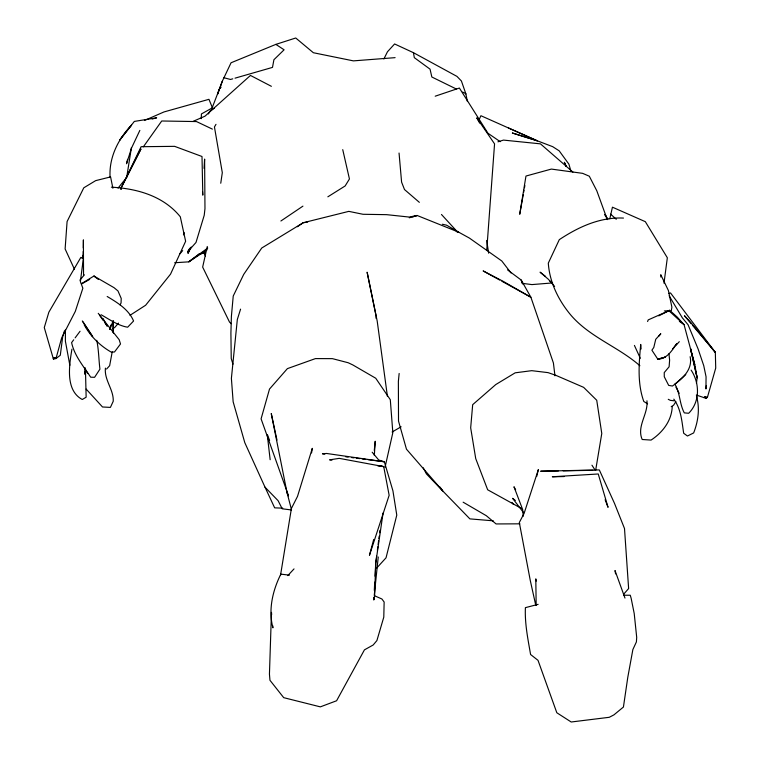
<?xml version="1.0" encoding="UTF-8"?>
<svg xmlns="http://www.w3.org/2000/svg" width="760" height="760" viewBox="0 0 760 760"><rect width="100%" height="100%" fill="white"/><g stroke="black" fill="none" stroke-linecap="round" stroke-linejoin="round"><path stroke-width="1.14" d="M65.407 329.688L65.398 341.231L69.853 365.303M112.888 322.249L113.382 332.889L113.401 321.641M113.382 332.889L113.43 321.204M83.115 258.409L83.22 251.465M83.277 247.988L83.401 239.884L83.534 275.187M85.414 368.001L86.146 397.214L82.251 399.503C65.028 390.288 69.302 365.037 71.924 349.182M201.276 118.664L201.409 113.962L212.429 107.796L208.952 99.313L163.98 111.948L144.409 120.507M376.029 318.307L376.095 315.979L367.118 272.194L377.197 321.052L387.438 396.445M376.627 556.187L375.725 563.226L374.613 595.764L373.806 599.802L373.93 597.436M374.3 590.358L374.737 582.103M375.041 576.203L375.725 563.226L383.068 512.99M204.079 168.406L204.611 159.096L204.972 208.63L204.231 215.251L195.994 242.468L187.52 252.006L189.192 249.061M110.076 177.27C108.87 157.577 118.142 139.004 131.575 125.058L119.557 140.23L134.339 121.419L156.645 117.828L152.218 119.006M374.328 455.458L375.221 441.256L374.281 450.49M486.733 250.258L494.56 143.868L476.786 117.857L479.617 123.073M646.95 400.786C648.337 414.143 636.424 426.255 642.181 439.489L651.073 440.078C662.587 432.516 671.707 420.745 672.239 406.514M84.721 373.188L85.091 368.97M399.152 373.464L398.373 381.444L398.515 421.068L406.467 449.188L442.748 490.95L469.88 518.88L493.278 520.828M373.806 599.802L374.043 597.483M374.281 595.175L378.242 557.004M696.454 383.458L697.119 377.758L694.783 364.686L690.489 348.526L697.119 377.758L690.489 348.526M706.363 385.462L705.954 388.968L706.059 376.77L703.75 365.683L698.107 348.973L688.066 324.729L682.356 317.87L669.142 295.811M377.387 550.325L377.844 546.811M378.138 544.464L378.594 540.939M378.898 538.593L379.202 536.256M379.648 532.731L379.952 530.385M83.22 259.692L80.361 281.551L82.859 288.22L75.306 311.401L61.655 337.896L55.983 358.568L53.399 359.005L44.279 327.55L48.858 312.189L80.845 257.393L83.372 258.542M663.993 283.176L667.337 257.754L645.325 221.673L612.446 207.185L609.814 218.775M220.751 183.245L222.309 172.672L214.443 126.968L215.992 124.336M126.644 177.688L131.404 147.611M311.552 452.96L312.303 448.333L297.512 496.384L291.422 508.421L280.488 575.462M595.631 470.44L601.778 433.485L596.733 400.263L583.614 387.334L555.721 375.278L548.064 372.628L531.744 370.671L515.185 372.818L495.767 384.56L472.682 404.671L470.677 427.813L475.722 458.594L487.663 489.782L521.483 508.469M671.298 310.64L671.897 307.23L668.41 290.548L660.763 274.712L660.839 277.039M523.231 194.721L519.726 214.263L525.967 176.044L551.37 169.081L582.635 173.346L589.304 176.215L596.799 190.779L607.25 219.478M523.64 192.423L524.048 190.123M524.466 187.825L524.875 185.525M112.214 351.823L109.649 365.693L106.571 369.037M121.068 189.278L121.562 186.998L140.885 149.159L121.562 186.998L120.954 189.297M82.279 258.628L83.039 255.237M207.28 246.477L202.654 267.092L229.501 322.05L231.192 323.694M385.054 467.21L392.834 432.677L390.298 399.703L375.744 378.242L352.792 364.923L348.175 362.738L332.405 358.644L315.457 358.596L287.394 368.628L269.505 389.063L261.088 418.855L288.477 495.662M109.82 329.356L110.865 325.023M127.594 159.334L126.511 163.77L131.556 147.991L139.85 130.387M84.626 374.233L85.642 370.044M536.674 476.539L538.356 469.623L524.106 513.389L519.317 522.51L530.242 580.308L535.743 605.236M373.702 539.457L369.464 555.265L389.148 495.292L383.714 466.611L339.245 458.356L329.612 459.847L331.968 460.142M696.331 395.058L706.278 398.392L707.494 397.072L715.72 368.058L715.341 352.393L670.538 292.97L668.8 293.522M183.454 234.859L184.129 232.626M64.419 330.894L62.738 336.481L60.287 355.272L55.983 358.568M240.578 309.13L237.329 319.485L231.391 378.366L233.149 401.812L244.796 442.662L265.012 487.179L274.664 507.851L282.739 508.155M109.962 329.337L113.183 320.568M222.319 81.197L217.541 94.202L222.319 81.197L231.059 62.766L275.861 44.384L295.735 38L313.358 52.725L353.39 60.876L395.105 57.655M647.596 321.518L648.204 319.903L668.895 310.716L684.047 324.615L694.783 364.686M211.147 110.475L219.554 88.644L221.112 87.181M190.123 247.94L188.014 253.384L191.207 247.028M479.256 119.377L480.918 115.719L537.234 140.79L552.681 146.661L559.198 150.85L568.917 164.189L570.864 170.981M120.089 304.893L121.058 302.908L121.22 298.433L117.971 290.938L114.038 287.679L93.927 276.032L81.415 283.717M383.885 58.976L387.467 51.775L394.601 43.966L413.44 52.687L456.95 76.389L461.415 80.997L465.909 94.002M668.971 353.723L669.617 360.145L669.114 366.785L664.24 372.59L664.278 376.77L668.676 385.387L672.438 386.033C681.843 379.202 692.996 369.769 690.128 356.687M118.066 188.1L125.951 178.334L141.094 146.708L174.619 146.347L202.008 156.503L202.806 195.149L202.549 191.643M208.43 113.924L210.054 111.026L214.491 107.968M675.887 401.651L673.569 405.232L671.232 406.676M143.345 146.822L161.728 120.992L196.489 121.572L212.382 129.114M73.71 339.777L71.602 342.617C74.404 355.747 83.495 366.253 90.687 377.197L94.591 377.312L99.921 369.16C98.752 359.547 98.752 349.837 96.757 340.29M75.116 337.887L80.056 331.265M672.486 349.173L676.77 343.662C671.982 350.398 667.166 358.929 657.818 359.195L651.899 350.198L653.79 347.472L655.747 339.273L660.811 333.735L658.797 336.176M79.885 280.183L84.37 274.835M179.968 253.755L182.685 250.601M118.503 323.114L114.712 327.493L112.746 328.681M623.504 594.396L628.625 588.553L624.501 528.514L614.517 503.424L599.317 469.917L540.654 471.209L558.448 470.905M676.267 345.012L679.297 341.677M376.494 568.271L386.042 557.802L396.777 515.119L392.93 490.836L384.351 461.776L378.698 459.99L372.172 452.2M287.793 575.614L294.025 568.898M685.767 374.537L675.517 383.658M703.903 397.651L704.986 396.748L707.494 397.072M207.718 248.045L188.765 261.849L174.648 262.751M198.864 254.153L188.765 261.849L207.157 249.755M297.378 226.746L303.135 222.766L348.821 211.365L363.014 214.282L386.631 214.662L409.25 217.065L417.126 215.479L458.631 232.142L469.452 238.108L501.8 260.984L511.024 272.983M280.887 220.998L302.936 206.131M130.007 315.305L145.644 305.235L170.544 274.132L185.63 241.271L180.31 216.79C163.476 195.994 137.066 188.537 111.378 187.178M327.845 196.821L345.144 185.962L349.438 178.97L342.741 149.644M392.131 431.993L401.137 426.787M81.681 283.908L89.689 279.395M658.749 315.856L668.895 310.716L664.382 310.945M193.22 121.305L204.972 116.194L250.458 75.439L271.387 86.317M435.204 96.197L459.391 88.046L487.977 133.266L500.232 141.683M412.623 216.894L417.126 215.479L409.269 217.806M497.952 141.816L503.49 140.096L540.464 143.858L572.888 172.073M232.759 78.822L230.489 79.468L223.905 77.729M235.03 78.166L272.498 67.393L273.913 59.736L284.088 49.799L275.861 44.384M538.137 604.342L525.407 607.649C524.685 623.438 527.915 639.017 530.584 654.503L538.014 660.336L556.823 712.756L571.197 722L609.273 717.297L613.938 714.865L623.428 707.038L627.798 677.274L632.871 649.543L636.405 641.906L636.7 637.336L634.211 613.51L631.123 598.186L630.249 595.232L623.76 595.251M198.464 254.429L205.266 252.738M307.695 222.015L303.135 222.766L261.734 248.026L243.732 274.37L233.234 296.029L231.391 316.483L230.907 333.089L231.239 358.568L232.968 364.192M551.703 282.995L531.924 284.591L522.823 283.413M623.475 218.072C599.972 216.989 578.503 226.945 559.303 239.647L548.302 263.15C549.584 282.207 558.448 300.228 570.561 314.773C589.522 337.165 618.146 346.655 639.882 365.731M564.129 476.548L552.33 476.776L598.253 473.983L608.047 507.319L605.131 499.738M563.198 470.82L592.857 470.316M519.821 523.83L496.081 523.944L486.315 515.707L463.134 502.189M289.437 575.149L280.849 574.151C272.669 590.482 268.137 609.824 272.916 627.836L272.707 625.622M673.911 400.795L670.358 400.349L668.258 399.304M377.834 465.87L383.714 466.611L380.456 466.013M291.507 509.96L282.207 508.801L278.122 500.707L265.012 487.179M324.795 454.119L322.459 453.815L326.553 453.463L384.351 461.776L368.001 459.676M345.819 456.827L348.147 457.121M351.652 457.577L353.989 457.872M356.326 458.175L359.831 458.622M362.168 458.926L365.665 459.373M442.349 224.248L446.548 225.169L458.631 232.142L456.361 231.591M537.234 140.79L512.42 133.029L537.234 140.79L508.497 127.984M374.357 595.688L381.909 598.994L384.142 602.024L383.791 617.139L376.903 640.566L373.169 645.003L364.439 649.857L336.594 700.758L320.349 706.866L283.708 697.661L269.962 680.285L269.439 674.13L271.462 612.361L271.672 614.574M456.256 88.977L431.841 77.007L430.055 69.16L414.314 57.655L413.44 52.687M462.631 92.102L465.813 93.67L467.4 101.479M499.738 280.07L483.123 270.911L503.243 281.371L530.889 297.245L553.413 362.995L554.952 375.81M501.809 281.209L530.889 297.245L521.217 280.06L507.585 269.923M101.032 314.706C109.506 319.39 117.999 325.66 127.651 327.209L133.579 321.005C128.829 309.558 117.401 302.594 107.179 296.495M647.577 403.845L643.777 401.441C637.193 383.078 638.989 363.46 640.708 344.451L641.107 348.992M549.717 280.944L552.586 282.91M679.364 321.356L684.047 324.615L677.303 317.158L669.417 310.08M94.696 276.583L93.927 276.032L98.382 279.481M545.604 276.459L540.075 272.166L548.406 279.309L554.619 286.434M515.337 500.479L512.591 498.313L523.383 512.401M419.349 202.34L404.5 189.544L401.594 182.125L399.048 153.035M610.622 214.12L616.265 219.288M441.474 214.482L457.188 231.638M86.136 389.063L102.505 406.98L110.409 407.408L113.24 401.233C113.753 389.481 104.101 380.076 105.421 368.115M691.248 323.808L684.475 315.761L691.058 322.82L715.341 352.393L692.75 325.594M704.986 396.748L706.278 398.392M98.239 313.329L119.187 339.701L120.507 343.966L114.513 351.956L111.387 352.194C100.092 345.847 90.364 336.224 84.208 324.852M511.955 502.379L513.313 504.288M99.512 315.191L103.398 320.71M104.69 322.544L107.284 326.22L103.018 318.516M675.972 387.182L679.183 393.291M440.087 487.075L442.748 490.95L426.417 473.898L423.225 467.78M83.011 321.945L92.682 336.632L82.308 320.929M591.954 465.205L595.222 470.278M84.74 368.248L84.398 367.707L87.789 373.549M607.8 219.241L604.846 214.377L605.644 216.59M515.65 489.858L513.978 486.77L522.652 509.532L523.288 516.192M673.816 399.133C681.121 409.155 681.862 421.477 683.677 433.257L687.458 436.012L693.661 432.924C698.164 421.401 699.998 408.69 696.597 396.625M203.376 251.864L205.494 256.101M74.48 269.315L65.122 248.966L67.089 221.549L83.79 187.805L95.636 180.652L110.589 176.909L112.888 188.233M566.285 166.516L564.328 162.25L566.228 166.421M634.419 345.43L640.319 358.312M691.115 370.11C699.789 383.078 700.14 401.907 688.683 413.269L684.285 412.88C679.402 403.759 680.219 392.958 674.804 384.009M276.982 440.106L271.263 413.544L287.023 492.651L288.344 495.824M522.88 284.126L521.217 280.06L522.186 283.404M267.577 435.014L269.61 440.534M624.976 598.063L615.011 570.532L615.572 573.885M606.138 216.23L607.25 219.611M287.023 492.651L291.431 509.428M536.237 581.134L535.8 578.864L536.17 605.34M486.714 240.454L488.623 253.175M267.311 435.081L270.151 459.714M53.495 357.618L53.399 359.005L55.945 357.589L53.495 357.618M665.038 357.181L657.818 359.195L665.038 357.181"/></g></svg>
